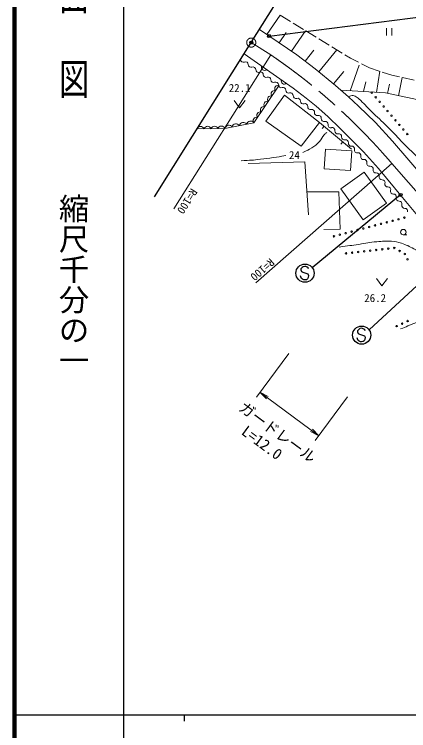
# Model space of a CAD drawing. Units: millimetres, scale not verified. Extents: x 40000 to 680000, y 20000 to 380000.
# Drawn here: x 40000 to 104990, y 202409 to 320550 of the extents above; entities that cross this region are included whole.
import ezdxf
from ezdxf.enums import TextEntityAlignment as Align

# ---------------------------------------------------------------- set-up
doc = ezdxf.new("R2010")
doc.units = ezdxf.units.MM
doc.header["$LTSCALE"] = 1000
doc.header["$PDMODE"] = 32
doc.header["$PDSIZE"] = 500
doc.linetypes.add('CHAIN', pattern=[18.5, 12, -1.5, 3.5, -1.5])
for name, color, linetype, lineweight in [('M-BMK', 2, 'CHAIN', 13), ('M-BMK-OTRS', 5, 'Continuous', 25), ('M-STR-HTXT', 7, 'Continuous', 13), ('M-STR-STRC', 7, 'Continuous', 25), ('M-TTL', 2, 'Continuous', 140), ('M-TTL-BAND', 7, 'Continuous', 25), ('M-WORK', 1, 'Continuous', 13)]:
    doc.layers.add(name, color=color, linetype=linetype, lineweight=lineweight)
doc.layers.add('M-OTRS', color=6, linetype='Continuous')
doc.styles.add('@ＭＳ ゴシック', font='')
doc.styles.add('ＭＳ ゴシック', font='')
doc.styles.get('@ＭＳ ゴシック').set_extended_font_data('@MS Gothic')
doc.styles.get('ＭＳ ゴシック').set_extended_font_data('MS Gothic')

# ---------------------------------------------------------------- blocks, each defined once
blk = doc.blocks.new('open_arrow')
at = {"color": 0, "linetype": 'Continuous', "lineweight": -2}
blk.add_lwpolyline([(7.5, 1.25), (0, 0), (7.5, -1.25)], dxfattribs=at)

msp = doc.modelspace()

# ---------------------------------------------------------------- linework, layer by layer
at = {"layer": 'M-BMK'}
for p, q in [((79046, 315886), (82265, 313863)), ((102232, 295929), (114661, 281737))]:
    msp.add_line(p, q, dxfattribs=at)
msp.add_circle((79046, 315886), 750, dxfattribs=at)
msp.add_arc((26031, 231173), 100000, 40.35769, 55.78188, dxfattribs=at)
at = {"layer": 'M-BMK-OTRS'}
for p, q in [((79046, 315886), (94978, 341306)), ((63114, 290466), (79046, 315886))]:
    msp.add_line(p, q, dxfattribs=at)
at = {"layer": 'M-OTRS'}
msp.add_point((79046, 315886), dxfattribs=at)
at = {"layer": 'M-STR-HTXT'}
for p, q in [((82265, 313863), (66303, 288462)), ((102232, 295929), (79797, 276281)), ((85214, 264623), (79886, 257410)), ((80480, 258215), (90173, 251055)), ((94907, 257464), (89579, 250251))]:
    msp.add_line(p, q, dxfattribs=at)
at = {"layer": 'M-STR-STRC'}
for p, q in [((81993, 316968), (109039, 320380)), ((103654, 290756), (89108, 278759)), ((111832, 280873), (98460, 268532)), ((87613, 278933), (87417, 278794)), ((87862, 278984), (87613, 278933)), ((88036, 278959), (87862, 278984)), ((88252, 278850), (88036, 278959)), ((88417, 278739), (88252, 278850)), ((87224, 278586), (87200, 278416)), ((87200, 278416), (87328, 278142)), ((87417, 278794), (87224, 278586)), ((87328, 278142), (87555, 278032)), ((87555, 278032), (88353, 277749)), ((88353, 277749), (88473, 277491)), ((88469, 278571), (88417, 278739)), ((87203, 277253), (87145, 277418)), ((87330, 276987), (87203, 277253)), ((87484, 276877), (87330, 276987)), ((87704, 276764), (87484, 276877)), ((87884, 276739), (87704, 276764)), ((88135, 276782), (87884, 276739)), ((88323, 276926), (88135, 276782)), ((88429, 277149), (88323, 276926)), ((88473, 277491), (88429, 277149)), ((96564, 268375), (96541, 268204)), ((96541, 268204), (96669, 267931)), ((96757, 268583), (96564, 268375)), ((96954, 268722), (96757, 268583)), ((97203, 268772), (96954, 268722)), ((97377, 268748), (97203, 268772)), ((97593, 268639), (97377, 268748)), ((97758, 268527), (97593, 268639)), ((97809, 268360), (97758, 268527)), ((96544, 267042), (96486, 267207)), ((96670, 266776), (96544, 267042)), ((96669, 267931), (96895, 267821)), ((96895, 267821), (97694, 267538)), ((97694, 267538), (97814, 267279)), ((97814, 267279), (97770, 266938)), ((96825, 266665), (96670, 266776)), ((97044, 266553), (96825, 266665)), ((97225, 266527), (97044, 266553)), ((97476, 266570), (97225, 266527)), ((97663, 266714), (97476, 266570)), ((97770, 266938), (97663, 266714))]:
    msp.add_line(p, q, dxfattribs=at)
for centre, radius in [((81993, 316968), 250), ((103654, 290756), 250), ((87910, 277856), 1500), ((97251, 267645), 1500)]:
    msp.add_circle(centre, radius, dxfattribs=at)
at = {"layer": 'M-TTL'}
msp.add_line((40000, 380000), (40000, 20000), dxfattribs=at)
at = {"layer": 'M-TTL-BAND'}
for p, q in [((58000, 370000), (58000, 20000)), ((40000, 205000), (579000, 205000)), ((68000, 205000), (68000, 204000))]:
    msp.add_line(p, q, dxfattribs=at)
at = {"layer": 'M-WORK'}
for p, q in [((81613, 317227), (83793, 320423)), ((83796, 320421), (85502, 319377)), ((85928, 319116), (87634, 318071)), ((85689, 314448), (88005, 317844)), ((88060, 317810), (89766, 316766)), ((101336, 318260), (101336, 317060)), ((102236, 317060), (102236, 318260)), ((83651, 315837), (84809, 317536)), ((90192, 316505), (91898, 315460)), ((87956, 312801), (89362, 314666)), ((90175, 311089), (93141, 314699)), ((92324, 315199), (94030, 314155)), ((77869, 314008), (85975, 308396)), ((94456, 313894), (95408, 313310)), ((95408, 313310), (96745, 312637)), ((95368, 307930), (96827, 312190)), ((97191, 312412), (98528, 311739)), ((92611, 309088), (94279, 311118)), ((98528, 311739), (100132, 311197)), ((99688, 307676), (100234, 311163)), ((100606, 311037), (102210, 310496)), ((102210, 310496), (103464, 310226)), ((103306, 307133), (103939, 310123)), ((103953, 310120), (105908, 309699)), ((97528, 307803), (97953, 309399)), ((101511, 307513), (101828, 309008)), ((76219, 306316), (77119, 305116)), ((77119, 305116), (78019, 306316)), ((90297, 302727), (95573, 298326)), ((91065, 302086), (90745, 301702)), ((94137, 299524), (93817, 299140)), ((91285, 298307), (91086, 295059)), ((95616, 298041), (91285, 298307)), ((95417, 294793), (95616, 298041)), ((91086, 295059), (95417, 294793)), ((93800, 291747), (97641, 294531)), ((97641, 294531), (101347, 289417)), ((97506, 286634), (93800, 291747)), ((101347, 289417), (97506, 286634)), ((104103, 284180), (104703, 284180)), ((99680, 276961), (100580, 275761)), ((100580, 275761), (101480, 276961))]:
    msp.add_line(p, q, dxfattribs=at)
for points in [[(80403, 318052), (86555, 313857), (89604, 311559), (92934, 308823), (95092, 306962), (96749, 305430), (99509, 302685), (102339, 299621), (107687, 293390)], [(83644, 308840), (79492, 302672), (74708, 301734), (70121, 301645)], [(85975, 308396), (88118, 306716), (89759, 305379), (91659, 303690), (93676, 301743), (97523, 297873), (100033, 295106), (103996, 290344), (109461, 283719), (112774, 279743), (114908, 277280), (116910, 275332), (118911, 273695), (121213, 272117), (123324, 270726), (125076, 269787), (127249, 268802), (129282, 267958), (132495, 266922)], [(111771, 305339), (101146, 307591), (93868, 308018)], [(78545, 295946), (87892, 296250), (88502, 287502)], [(88239, 291268), (93474, 291302), (93709, 285133), (90988, 285086)]]:
    msp.add_lwpolyline(points, dxfattribs=at)
msp.add_lwpolyline([(81431, 302930), (87295, 298802), (90297, 302727), (84527, 307214)], close=True, dxfattribs=at)
for centre, radius in [((98905, 307632), 125), ((99555, 306873), 125), ((100206, 306113), 125), ((100857, 305354), 125), ((101507, 304595), 125), ((102158, 303835), 125), ((102809, 303076), 125), ((103460, 302316), 125), ((104110, 301557), 125), ((104761, 300798), 125), ((104283, 287015), 125), ((100416, 285993), 125), ((101382, 286248), 125), ((102349, 286504), 125), ((103316, 286759), 125), ((95582, 284715), 125), ((96548, 284970), 125), ((97515, 285226), 125), ((98482, 285482), 125), ((99449, 285737), 125), ((104103, 284630), 450), ((92681, 283948), 125), ((93648, 284204), 125), ((94615, 284459), 125), ((94675, 281122), 125), ((95669, 281235), 125), ((96663, 281348), 125), ((97656, 281460), 125), ((98650, 281573), 125), ((99643, 281686), 125), ((100637, 281798), 125), ((101631, 281911), 125), ((102624, 282020), 125), ((103493, 281526), 125), ((104362, 281031), 125), ((104793, 280156), 125), ((103908, 269544), 125), ((104818, 269959), 125), ((102998, 269130), 125)]:
    msp.add_circle(centre, radius, dxfattribs=at)
for centre, radius, start, end in [((77753, 313102), 452, 179.9563, 292.24625), ((78095, 312266), 452, 359.9563, 112.24625), ((78998, 312265), 452, 179.9563, 292.24625), ((81222, 311823), 512, 157.98125, 312.62048), ((79340, 311429), 452, 359.9563, 112.24625), ((80243, 311429), 452, 179.9563, 292.24625), ((80585, 310593), 452, 359.9563, 112.24625), ((81488, 310592), 452, 179.9563, 292.24625), ((81830, 309756), 452, 359.9563, 112.24625), ((82733, 309756), 452, 179.9563, 292.24625), ((84510, 309546), 512, 157.98125, 312.62048), ((83075, 308920), 452, 359.9563, 112.24625), ((83474, 308315), 553, 72.08831, 220.03028), ((83978, 308899), 452, 177.44847, 289.73842), ((84283, 308049), 452, 357.44847, 109.73842), ((82881, 307433), 553, 72.08831, 220.03028), ((85185, 308009), 452, 177.44847, 289.73842), ((85490, 307159), 452, 357.44847, 109.73842), ((81695, 305671), 553, 72.08831, 220.03028), ((82288, 306552), 553, 72.08831, 220.03028), ((86392, 307119), 452, 177.44847, 289.73842), ((86697, 306269), 452, 357.44847, 109.73842), ((87599, 306228), 452, 177.44847, 289.73842), ((81102, 304790), 553, 72.08831, 220.03028), ((87904, 305378), 452, 357.44847, 109.73842), ((88803, 305296), 452, 172.03681, 284.32676), ((89026, 304421), 452, 352.03681, 104.32676), ((80509, 303908), 553, 72.08831, 220.03028), ((89920, 304295), 452, 172.03681, 284.32676), ((90144, 303420), 452, 352.03681, 104.32676), ((76553, 301826), 664, 34.53975, 167.6477), ((77749, 302061), 664, 34.53975, 167.6477), ((78945, 302295), 664, 34.53975, 167.6477), ((79916, 303027), 553, 72.08831, 220.03028), ((91038, 303295), 452, 172.03681, 284.32676), ((91262, 302420), 452, 352.03681, 104.32676), ((70698, 301445), 611, 21.31043, 160.89516), ((71845, 301467), 611, 21.31043, 160.89516), ((72992, 301490), 611, 21.31043, 160.89516), ((74138, 301512), 611, 21.31043, 160.89516), ((75357, 301592), 664, 34.53975, 167.6477), ((92156, 302295), 452, 172.03681, 284.32676), ((92380, 301420), 452, 352.03681, 104.32676), ((93274, 301295), 452, 172.03681, 284.32676), ((93498, 300420), 452, 352.03681, 104.32676), ((94392, 300295), 452, 172.03681, 284.32676), ((94616, 299420), 452, 352.03681, 104.32676), ((95502, 299252), 452, 166.52631, 278.81626), ((95640, 298360), 452, 346.52631, 98.81626), ((96519, 298149), 452, 166.52631, 278.81626), ((96657, 297257), 452, 346.52631, 98.81626), ((97535, 297046), 452, 166.52631, 278.81626), ((97674, 296154), 452, 346.52631, 98.81626), ((98552, 295943), 452, 166.52631, 278.81626), ((98690, 295051), 452, 346.52631, 98.81626), ((99569, 294841), 452, 166.52631, 278.81626), ((99707, 293948), 452, 346.52631, 98.81626), ((100576, 293705), 452, 162.23815, 274.5281), ((100648, 292805), 452, 342.23815, 94.5281), ((101508, 292529), 452, 162.23815, 274.5281), ((101579, 291629), 452, 342.23815, 94.5281), ((102439, 291353), 452, 162.23815, 274.5281), ((102510, 290453), 452, 342.23815, 94.5281), ((103370, 290178), 452, 162.23815, 274.5281), ((103442, 289277), 452, 342.23815, 94.5281), ((104302, 289002), 452, 162.23815, 274.5281), ((104373, 288102), 452, 342.23815, 94.5281)]:
    msp.add_arc(centre, radius, start, end, dxfattribs=at)
for points, knots in [([(95092, 306962), (95239, 307053), (95316, 307083), (95473, 307121), (95749, 307186), (95941, 307157), (96192, 307027), (96449, 306894), (96573, 306783), (96792, 306594), (97635, 305866), (98016, 305360), (98809, 304577), (99846, 303553), (100468, 303021), (101506, 301997), (103402, 300128), (104335, 298949), (106291, 297142), (107975, 295587), (109001, 294808), (110724, 293296), (112709, 291554), (113676, 290406), (115766, 288792), (116798, 287996), (117453, 287655), (118511, 286893), (120058, 285777), (120843, 285043), (122380, 283914), (123626, 282999), (124298, 282443), (125617, 281639), (126705, 280976), (127334, 280613), (128526, 280161), (129660, 279731), (130336, 279591), (131528, 279364), (133104, 279063), (134005, 278938), (135609, 278895), (137427, 278845), (138449, 278995), (140253, 279223), (141914, 279432), (142841, 279602), (144475, 279973), (146106, 280345), (146666, 280519), (148602, 281123)], [0, 0, 0, 0, 1, 1, 1, 2, 2, 2, 3, 3, 3, 4, 4, 4, 5, 5, 5, 6, 6, 6, 7, 7, 7, 8, 8, 8, 9, 9, 9, 10, 10, 10, 11, 11, 11, 12, 12, 12, 13, 13, 13, 14, 14, 14, 15, 15, 15, 16, 16, 16, 17, 17, 17, 17]), ([(87567, 297785), (88251, 298066), (88489, 298165), (89021, 298512), (89560, 298864), (89842, 299102), (90287, 299567), (90647, 299944), (90672, 300299), (91038, 300670), (91202, 300836), (91268, 300904), (91484, 301068)], [0, 0, 0, 0, 1, 1, 1, 2, 2, 2, 3, 3, 3, 4, 4, 4, 4]), ([(77376, 296413), (78907, 296488), (79332, 296496), (80577, 296636), (81395, 296727), (81851, 296797), (82665, 296917), (83472, 297036), (83731, 297079), (84729, 297245)], [0, 0, 0, 0, 1, 1, 1, 2, 2, 2, 3, 3, 3, 3]), ([(93544, 282162), (95118, 282379), (95517, 282433), (96780, 282616), (97935, 282783), (98573, 282958), (99736, 283054), (100680, 283131), (101215, 283208), (102159, 283132), (102805, 283079), (103168, 283001), (103785, 282803), (104616, 282538), (105051, 282296), (105818, 281881), (106818, 281339), (107371, 281014), (108304, 280364), (109439, 279574), (110036, 279073), (111087, 278175), (111955, 277435), (112380, 276952), (113198, 276158), (114362, 275028), (114724, 274656), (116138, 273226)], [0, 0, 0, 0, 1, 1, 1, 2, 2, 2, 3, 3, 3, 4, 4, 4, 5, 5, 5, 6, 6, 6, 7, 7, 7, 8, 8, 8, 9, 9, 9, 9]), ([(103629, 268668), (104229, 268898), (104383, 268961), (104864, 269153), (106039, 269621), (106666, 269960), (107851, 270404), (108629, 270695), (109077, 270831), (109884, 271029), (110718, 271235), (111200, 271304), (112057, 271373), (112733, 271428), (113117, 271445), (113793, 271389), (114373, 271340), (114704, 271303), (115262, 271139), (115877, 270958), (116193, 270772), (116779, 270513), (117617, 270144), (118073, 269909), (118906, 269528), (120050, 269006), (120689, 268709), (121845, 268215), (123556, 267484), (124511, 267064), (126255, 266417), (127518, 265947), (128226, 265675), (129523, 265306), (130599, 265001), (131214, 264857), (132322, 264697), (133420, 264537), (134045, 264528), (135152, 264446), (137330, 264285), (138551, 264199), (140734, 264118), (143084, 264031), (144402, 264078), (146754, 264102), (149588, 264132), (151179, 264103), (154009, 264259), (155998, 264368), (157103, 264548), (159091, 264681), (161239, 264825), (162444, 264867), (164595, 264962), (167775, 265104), (168792, 265123), (172741, 265228)], [0, 0, 0, 0, 1, 1, 1, 2, 2, 2, 3, 3, 3, 4, 4, 4, 5, 5, 5, 6, 6, 6, 7, 7, 7, 8, 8, 8, 9, 9, 9, 10, 10, 10, 11, 11, 11, 12, 12, 12, 13, 13, 13, 14, 14, 14, 15, 15, 15, 16, 16, 16, 17, 17, 17, 18, 18, 18, 19, 19, 19, 19])]:
    msp.add_open_spline(points, degree=3, knots=knots, dxfattribs=at)

# ---------------------------------------------------------------- block references
at = {"layer": 'M-STR-HTXT', "xscale": 200, "yscale": 200}
for p, rotation in [((80480, 258215), 323.5), ((90173, 251055), 143.5)]:
    msp.add_blockref('open_arrow', p, dxfattribs=dict(at, rotation=rotation))

# ---------------------------------------------------------------- texts
at = {"layer": 'M-STR-HTXT', "style": 'ＭＳ ゴシック'}
for s, height, rotation, p in [('R=100', 1320, 237.855, (68504, 289723)), ('R=100', 1320, 221.21, (80897, 278441)), ('ガードレール', 1833, 323.548, (83398, 251635))]:
    msp.add_text(s, height=height, rotation=rotation, dxfattribs=at).set_placement(p, align=Align.MIDDLE_CENTER)
msp.add_text('L=12.0', height=1833, rotation=323.548, dxfattribs=at).set_placement((79955, 248732), align=Align.BOTTOM_CENTER)
at = {"layer": 'M-TTL-BAND', "style": '@ＭＳ ゴシック', "width": 1.4}
msp.add_text('平  面  図', height=3666, rotation=270, dxfattribs=at).set_placement((49777, 306475), align=Align.MIDDLE_RIGHT)
at = {"layer": 'M-TTL-BAND', "style": '@ＭＳ ゴシック'}
msp.add_text('縮尺千分の一', height=3666, rotation=270, dxfattribs=at).set_placement((49777, 261030), align=Align.MIDDLE_RIGHT)
at = {"layer": 'M-WORK', "style": 'ＭＳ ゴシック'}
for s, p in [('22.1', (77137, 308398)), ('24', (86155, 297336)), ('26.2', (99467, 273760))]:
    msp.add_text(s, height=1320, dxfattribs=at).set_placement(p, align=Align.MIDDLE_CENTER)

doc.saveas('drawing.dxf')
